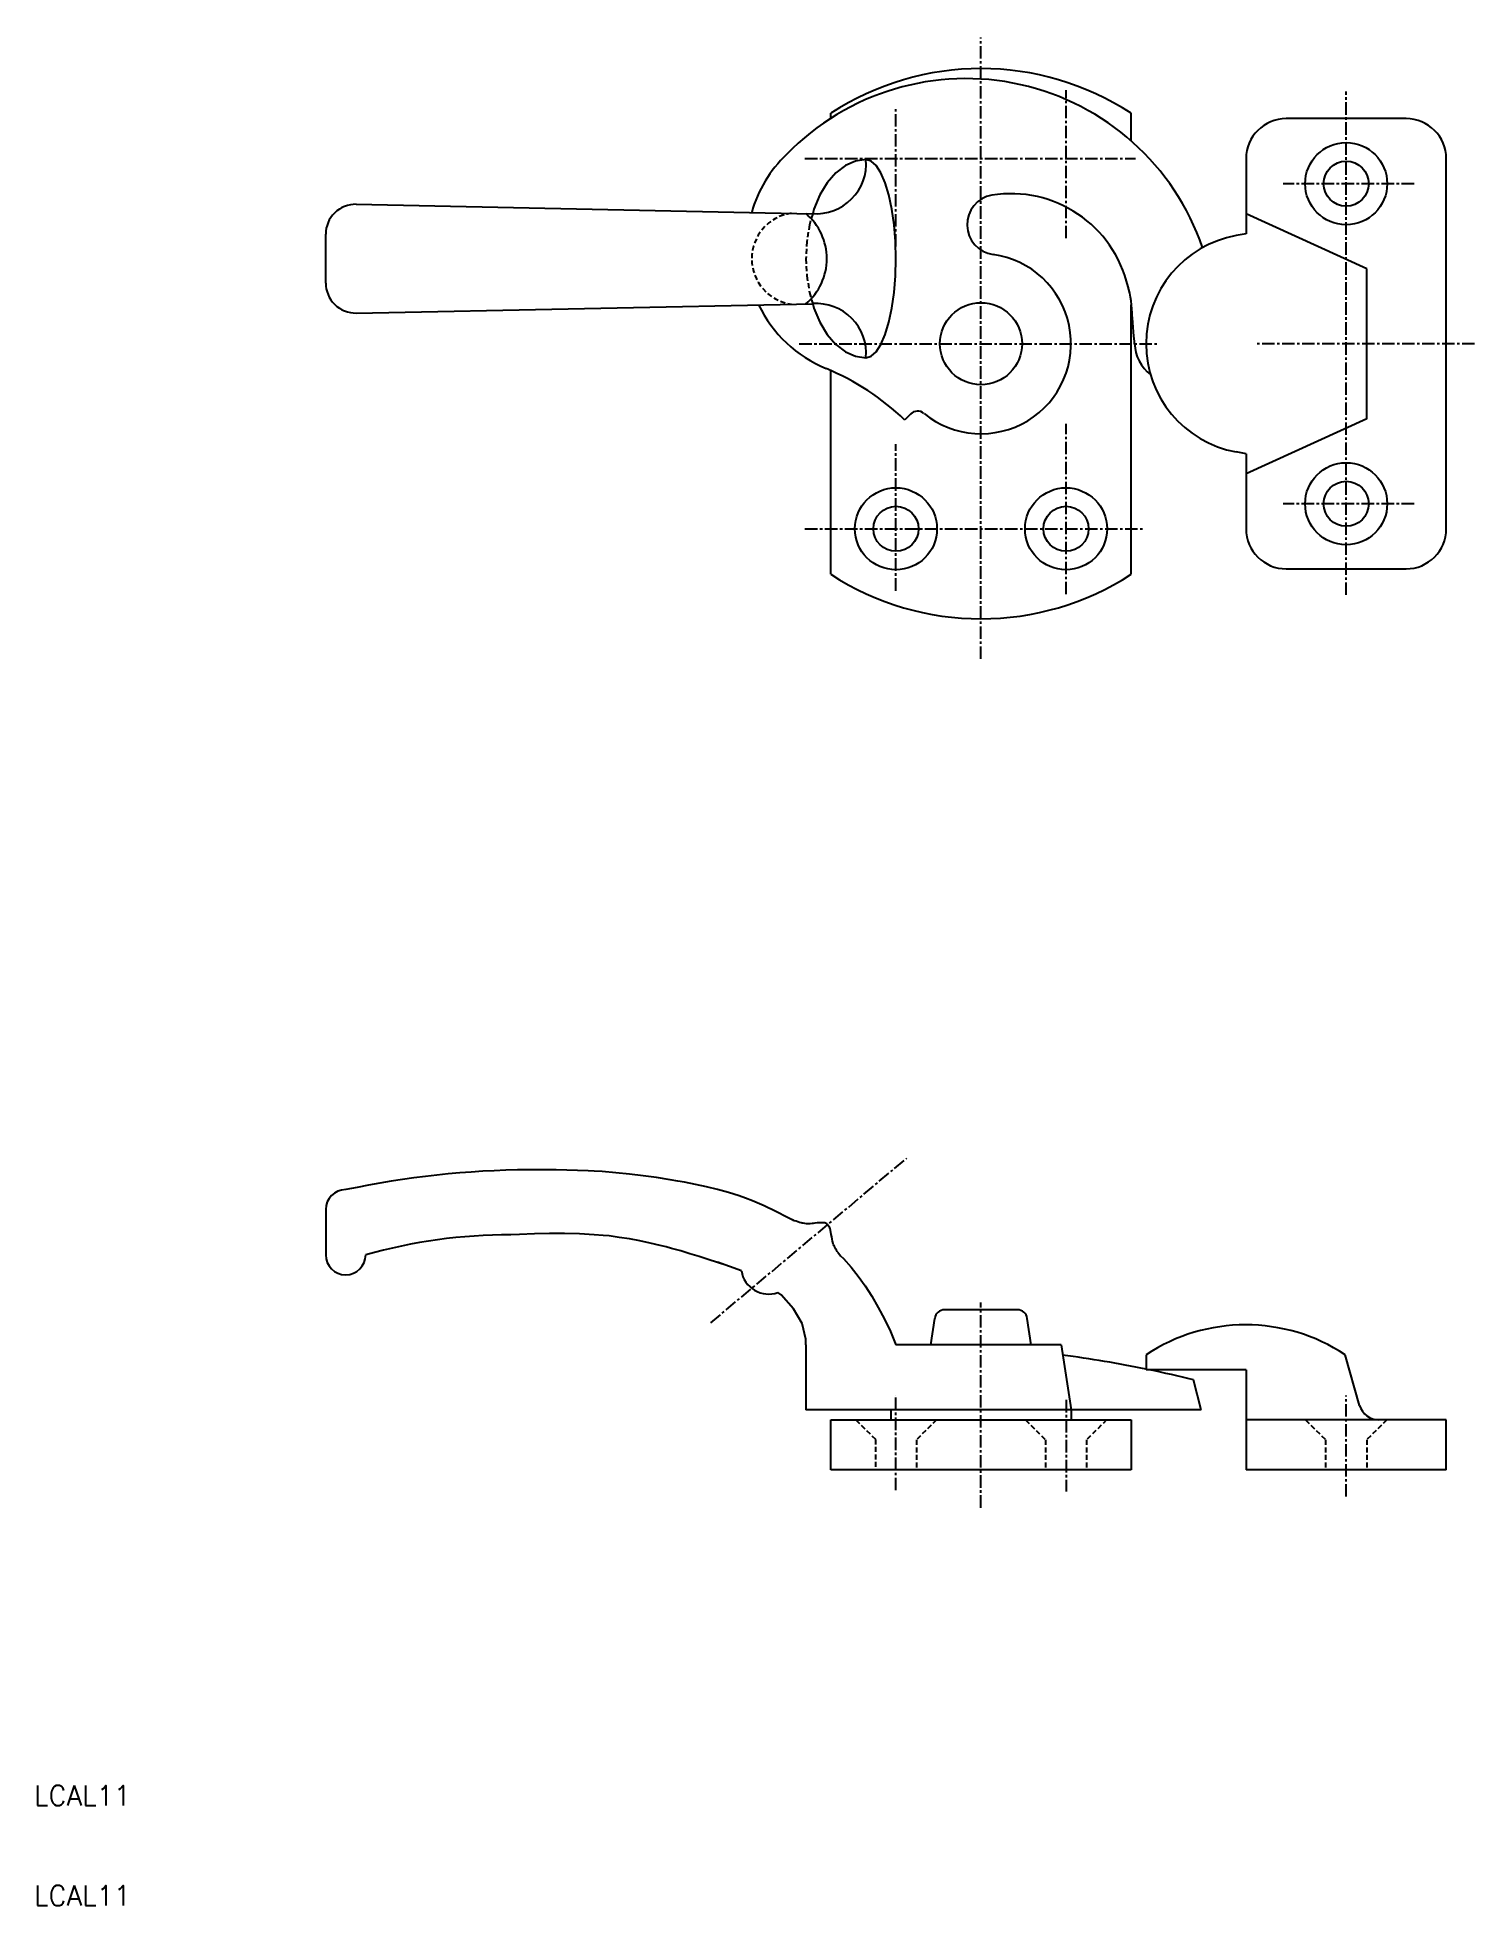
# Model space of a CAD drawing. Extents: x 10 to 154, y 10 to 197.
import ezdxf

# ---------------------------------------------------------------- set-up
doc = ezdxf.new("R2010")
doc.units = 0
doc.linetypes.add('CENTER', pattern=[2, 1.25, -0.25, 0.25, -0.25])
doc.linetypes.add('DASHED', pattern=[0.75, 0.5, -0.25])
doc.layers.get('0').update_dxf_attribs({"linetype": 'CONTINUOUS'})
doc.layers.add('CENTER', color=1, linetype='CENTER')
doc.styles.get("Standard").update_dxf_attribs({"font": 'txt.shx'})

msp = doc.modelspace()

# ---------------------------------------------------------------- linework, layer by layer
at = {"color": 7, "linetype": 'CONTINUOUS'}
for p, q in [((89.66, 188.67), (89.66, 189.18)), ((119.66, 186.41), (119.66, 189.18)), ((147.16, 188.63), (135.16, 188.63)), ((90.16, 183.21), (89.3, 182.22)), ((91.11, 183.94), (90.16, 183.21)), ((92.12, 184.38), (91.11, 183.94)), ((93.16, 184.53), (92.12, 184.38)), ((93.68, 184.38), (93.16, 184.53)), ((94.19, 183.94), (93.68, 184.38)), ((94.66, 183.21), (94.19, 183.94)), ((95.09, 182.22), (94.66, 183.21)), ((131.16, 184.63), (131.16, 177.13)), ((151.16, 147.63), (151.16, 184.63)), ((89.3, 182.22), (88.56, 181)), ((95.46, 181), (95.09, 182.22)), ((42.22, 180.07), (87.82, 179.13)), ((87.96, 179.58), (87.84, 179.13)), ((88.56, 181), (87.96, 179.58)), ((95.76, 179.58), (95.46, 181)), ((95.98, 178.02), (95.76, 179.58)), ((96.11, 176.35), (95.98, 178.02)), ((143.22, 173.63), (131.16, 179.13)), ((39.16, 172.2), (39.16, 177.07)), ((96.16, 174.63), (96.11, 176.35)), ((131.16, 177.13), (130.18, 176.95)), ((96.11, 172.91), (96.16, 174.63)), ((95.98, 171.25), (96.11, 172.91)), ((119.35, 171.91), (119.33, 171.96)), ((119.37, 171.82), (119.35, 171.91)), ((119.4, 171.73), (119.37, 171.82)), ((143.22, 158.63), (143.22, 173.63)), ((42.22, 169.2), (87.84, 170.13)), ((87.84, 170.13), (87.96, 169.68)), ((95.76, 169.68), (95.98, 171.25)), ((119.42, 171.64), (119.4, 171.73)), ((119.44, 171.55), (119.42, 171.64)), ((119.47, 171.46), (119.44, 171.55)), ((119.48, 171.41), (119.47, 171.46)), ((119.53, 171.18), (119.48, 171.41)), ((119.6, 170.8), (119.53, 171.18)), ((119.66, 170.41), (119.6, 170.8)), ((119.7, 170.01), (119.66, 170.41)), ((119.66, 143.08), (119.66, 170.01)), ((119.74, 169.62), (119.7, 170.01)), ((87.96, 169.68), (88.56, 168.27)), ((88.56, 168.27), (89.3, 167.05)), ((95.09, 167.05), (95.46, 168.27)), ((95.46, 168.27), (95.76, 169.68)), ((119.77, 169.22), (119.74, 169.62)), ((119.78, 169), (119.77, 169.22)), ((119.8, 168.72), (119.78, 169)), ((119.84, 168.26), (119.8, 168.72)), ((119.87, 167.79), (119.84, 168.26)), ((89.3, 167.05), (90.16, 166.06)), ((94.66, 166.06), (95.09, 167.05)), ((119.91, 167.33), (119.87, 167.79)), ((119.95, 166.87), (119.91, 167.33)), ((119.99, 166.4), (119.95, 166.87)), ((120.01, 166.13), (119.99, 166.4)), ((90.16, 166.06), (91.11, 165.33)), ((91.11, 165.33), (92.12, 164.88)), ((92.12, 164.88), (93.16, 164.73)), ((93.16, 164.73), (93.68, 164.88)), ((93.68, 164.88), (94.19, 165.33)), ((94.19, 165.33), (94.66, 166.06)), ((89.66, 143.08), (89.66, 163.44)), ((97.73, 159.2), (97.04, 158.51)), ((143.22, 158.63), (131.16, 153.13)), ((131.16, 155.13), (130.18, 155.31)), ((131.16, 155.13), (131.16, 147.63)), ((135.16, 143.63), (147.16, 143.63)), ((60.09, 83.56), (59.47, 83.56)), ((61.15, 83.55), (60.09, 83.56)), ((62.21, 83.54), (61.15, 83.55)), ((63.27, 83.52), (62.21, 83.54)), ((64.33, 83.49), (63.27, 83.52)), ((65.39, 83.45), (64.33, 83.49)), ((66.01, 83.42), (65.39, 83.45)), ((66.8, 83.37), (66.01, 83.42)), ((68.16, 83.26), (66.8, 83.37)), ((69.52, 83.12), (68.16, 83.26)), ((70.88, 82.96), (69.52, 83.12)), ((72.23, 82.77), (70.88, 82.96)), ((73.59, 82.56), (72.23, 82.77)), ((74.37, 82.43), (73.59, 82.56)), ((75.02, 82.31), (74.37, 82.43)), ((76.13, 82.09), (75.02, 82.31)), ((77.24, 81.85), (76.13, 82.09)), ((78.34, 81.58), (77.24, 81.85)), ((79.43, 81.28), (78.34, 81.58)), ((80.5, 80.94), (79.43, 81.28)), ((81.12, 80.72), (80.5, 80.94)), ((81.82, 80.45), (81.12, 80.72)), ((83, 79.94), (81.82, 80.45)), ((39.16, 79.57), (39.16, 75.06)), ((84.17, 79.39), (83, 79.94)), ((85.33, 78.8), (84.17, 79.39)), ((85.73, 78.58), (85.33, 78.8)), ((85.83, 78.54), (85.73, 78.58)), ((86, 78.47), (85.83, 78.54)), ((86.17, 78.41), (86, 78.47)), ((58.53, 77.1), (57.66, 77.06)), ((60.03, 77.15), (58.53, 77.1)), ((61.53, 77.18), (60.03, 77.15)), ((63.03, 77.19), (61.53, 77.18)), ((64.52, 77.15), (63.03, 77.19)), ((66.01, 77.07), (64.52, 77.15)), ((66.88, 77), (66.01, 77.07)), ((67.48, 76.94), (66.88, 77)), ((68.51, 76.8), (67.48, 76.94)), ((69.54, 76.64), (68.51, 76.8)), ((70.57, 76.45), (69.54, 76.64)), ((86.34, 78.34), (86.17, 78.41)), ((86.51, 78.29), (86.34, 78.34)), ((86.69, 78.25), (86.51, 78.29)), ((86.78, 78.22), (86.69, 78.25)), ((86.88, 78.21), (86.78, 78.22)), ((87.05, 78.18), (86.88, 78.21)), ((87.23, 78.17), (87.05, 78.18)), ((87.41, 78.17), (87.23, 78.17)), ((87.59, 78.17), (87.41, 78.17)), ((87.77, 78.19), (87.59, 78.17)), ((87.89, 78.2), (87.77, 78.19)), ((88.04, 78.22), (87.89, 78.2)), ((88.3, 78.25), (88.04, 78.22)), ((88.57, 78.27), (88.3, 78.25)), ((88.82, 78.27), (88.57, 78.27)), ((89.05, 78.24), (88.82, 78.27)), ((89.25, 78.15), (89.05, 78.24)), ((89.34, 78.08), (89.25, 78.15)), ((89.38, 78.03), (89.34, 78.08)), ((89.44, 77.95), (89.38, 78.03)), ((89.49, 77.85), (89.44, 77.95)), ((89.54, 77.75), (89.49, 77.85)), ((89.58, 77.64), (89.54, 77.75)), ((89.61, 77.52), (89.58, 77.64)), ((89.63, 77.45), (89.61, 77.52)), ((89.66, 77.32), (89.63, 77.45)), ((89.7, 77.08), (89.66, 77.32)), ((89.74, 76.86), (89.7, 77.08)), ((89.78, 76.63), (89.74, 76.86)), ((89.83, 76.41), (89.78, 76.63)), ((71.59, 76.23), (70.57, 76.45)), ((72.6, 75.99), (71.59, 76.23)), ((73.19, 75.85), (72.6, 75.99)), ((73.73, 75.7), (73.19, 75.85)), ((74.65, 75.44), (73.73, 75.7)), ((75.57, 75.17), (74.65, 75.44)), ((76.48, 74.89), (75.57, 75.17)), ((77.4, 74.59), (76.48, 74.89)), ((89.89, 76.2), (89.83, 76.41)), ((89.93, 76.07), (89.89, 76.2)), ((89.96, 76), (89.93, 76.07)), ((90.02, 75.88), (89.96, 76)), ((90.08, 75.75), (90.02, 75.88)), ((90.15, 75.63), (90.08, 75.75)), ((90.22, 75.51), (90.15, 75.63)), ((90.29, 75.39), (90.22, 75.51)), ((90.34, 75.32), (90.29, 75.39)), ((90.34, 75.32), (90.63, 74.97)), ((90.63, 74.97), (90.92, 74.68)), ((78.31, 74.3), (77.4, 74.59)), ((78.84, 74.13), (78.31, 74.3)), ((80.71, 73.44), (78.32, 74.32)), ((90.92, 74.68), (91.67, 73.83)), ((91.67, 73.83), (92.39, 72.92)), ((92.39, 72.92), (93.08, 71.95)), ((84.68, 71.05), (84.36, 71.28)), ((85.93, 69.67), (84.68, 71.05)), ((93.08, 71.95), (93.75, 70.91)), ((86.77, 68.18), (85.93, 69.67)), ((93.75, 70.91), (94.39, 69.8)), ((94.39, 69.8), (95.01, 68.62)), ((108.29, 69.56), (101.03, 69.56)), ((87.16, 66.63), (86.77, 68.18)), ((95.01, 68.62), (95.6, 67.38)), ((95.6, 67.38), (96.16, 66.06)), ((99.66, 66.06), (100.04, 68.7)), ((109.66, 66.06), (109.28, 68.7)), ((87.16, 66.06), (87.16, 66.63)), ((87.16, 66.06), (87.16, 59.56)), ((112.66, 66.06), (96.16, 66.06)), ((109.66, 66.06), (99.66, 66.06)), ((112.66, 66.06), (113.66, 59.56)), ((121.16, 65.06), (121.16, 63.56)), ((121.16, 65.06), (121.16, 63.56)), ((131.16, 63.56), (121.16, 63.56)), ((131.16, 63.56), (131.16, 53.56)), ((142.5, 60.01), (141.06, 65.06)), ((126.66, 59.56), (125.89, 62.56)), ((126.66, 59.56), (87.16, 59.56)), ((89.66, 58.56), (119.66, 58.56)), ((89.66, 53.56), (89.66, 58.56)), ((95.66, 59.56), (95.66, 58.56)), ((113.66, 59.56), (113.66, 58.56)), ((119.66, 58.56), (119.66, 53.56)), ((151.16, 58.56), (131.16, 58.56)), ((151.16, 53.56), (151.16, 58.56)), ((119.66, 53.56), (89.66, 53.56)), ((151.16, 53.56), (131.16, 53.56))]:
    msp.add_line(p, q, dxfattribs=at)
at = {"color": 3, "linetype": 'DASHED'}
for p, q in [((87.52, 178.02), (87.25, 176.35)), ((87.84, 179.13), (87.52, 178.02)), ((87.25, 176.35), (87.16, 174.63)), ((87.16, 174.63), (87.25, 172.91)), ((87.25, 172.91), (87.52, 171.25)), ((87.52, 171.25), (87.84, 170.13)), ((92.16, 58.56), (94.11, 56.61)), ((100.21, 58.56), (98.21, 56.56)), ((109.11, 58.56), (111.11, 56.56)), ((117.21, 58.56), (115.21, 56.56)), ((137.11, 58.56), (139.11, 56.56)), ((145.21, 58.56), (143.21, 56.56)), ((94.11, 56.61), (94.11, 53.56)), ((98.21, 56.56), (98.21, 53.56)), ((111.11, 56.56), (111.11, 53.56)), ((115.21, 56.56), (115.21, 53.56)), ((139.11, 56.56), (139.11, 53.56)), ((143.21, 56.56), (143.21, 53.56))]:
    msp.add_line(p, q, dxfattribs=at)
at = {"color": 7, "linetype": 'CONTINUOUS'}
for centre, radius in [((141.16, 182.13), 4.1), ((141.16, 182.13), 2.25), ((104.66, 166.13), 4.1), ((141.16, 150.13), 4.1), ((96.16, 147.63), 4.1), ((113.16, 147.63), 4.1), ((141.16, 150.13), 2.25), ((96.16, 147.63), 2.25), ((113.16, 147.63), 2.25)]:
    msp.add_circle(centre, radius, dxfattribs=at)
for centre, radius, start, end in [((103.16, 167.63), 25, 18.9296, 135.8103), ((104.66, 166.13), 27.5, 56.9443, 123.0557), ((135.16, 184.63), 4, 90, 180), ((147.16, 184.63), 4, 0, 90), ((93.75, 175.99), 12.44, 133.2237, 164.7897), ((88.18, 184.12), 5, 265.8547, 4.739), ((42.16, 177.07), 3, 88.8226, 180), ((106.27, 178.03), 3, 100.332, 262.3103), ((107.66, 169.13), 12, 12.9134, 99.2659), ((83.33, 174.63), 5.92, 310.3153, 49.6847), ((132.16, 166.13), 11, 100.3889, 259.6111), ((104.66, 166.13), 9, 230.7392, 82.3093), ((42.16, 172.2), 3, 180, 271.1774), ((94.11, 175.61), 12.94, 205.5721, 247.636), ((88.18, 165.15), 5, 355.2731, 93.9043), ((124.14, 166.3), 4.13, 182.3142, 232.1473), ((79.67, 140.52), 25, 46.0057, 67.6367), ((98.33, 158.39), 1, 50.7392, 135), ((135.16, 147.63), 4, 180, 270), ((147.16, 147.63), 4, 270, 0), ((104.66, 166.13), 27.5, 236.9443, 303.0557), ((60.41, -10.07), 93.64, 90.5723, 101.8631), ((41.16, 79.57), 2, 90, 180), ((57.66, 23.5), 53.56, 90, 105.7066), ((41.16, 75.06), 2, 180, 0), ((83.44, 73.9), 2.77, 189.4597, 289.3544), ((101.03, 68.56), 1, 90, 171.8699), ((108.29, 68.56), 1, 8.1301, 90), ((131.11, 50.06), 18, 56.4427, 123.5573), ((97.12, -53.94), 120, 78.4437, 82.4831), ((97.12, -53.94), 120, 76.1279, 78.2841), ((144.43, 60.56), 2, 195.9446, 270)]:
    msp.add_arc(centre, radius, start, end, dxfattribs=at)
at = {"color": 3, "linetype": 'DASHED'}
msp.add_arc((86.34, 174.63), 4.59, 98.0033, 261.9967, dxfattribs=at)
at = {"layer": 'CENTER', "color": 1, "linetype": 'CENTER'}
for p, q in [((104.66, 134.63), (104.66, 196.75)), ((113.16, 176.67), (113.16, 191.49)), ((141.16, 141.02), (141.16, 191.35)), ((96.16, 175.84), (96.16, 189.79)), ((87.06, 184.63), (120.09, 184.63)), ((147.95, 182.13), (134.87, 182.13)), ((86.5, 166.13), (122.23, 166.13)), ((154, 166.13), (132.16, 166.13)), ((113.16, 141.08), (113.16, 158.12)), ((96.16, 141.43), (96.16, 156.1)), ((147.95, 150.13), (134.87, 150.13)), ((87.06, 147.63), (120.93, 147.63)), ((77.65, 68.26), (97.24, 84.71)), ((104.66, 49.78), (104.66, 70.28)), ((96.16, 51.53), (96.16, 61.04)), ((113.16, 60.56), (113.16, 51.39)), ((141.16, 50.89), (141.16, 61))]:
    msp.add_line(p, q, dxfattribs=at)

# ---------------------------------------------------------------- texts
at = {"color": 7, "linetype": 'CONTINUOUS'}
for p in [(10, 20), (10, 10)]:
    msp.add_text('LCAL11', height=2, dxfattribs=at).set_placement(p)

doc.saveas('drawing.dxf')
